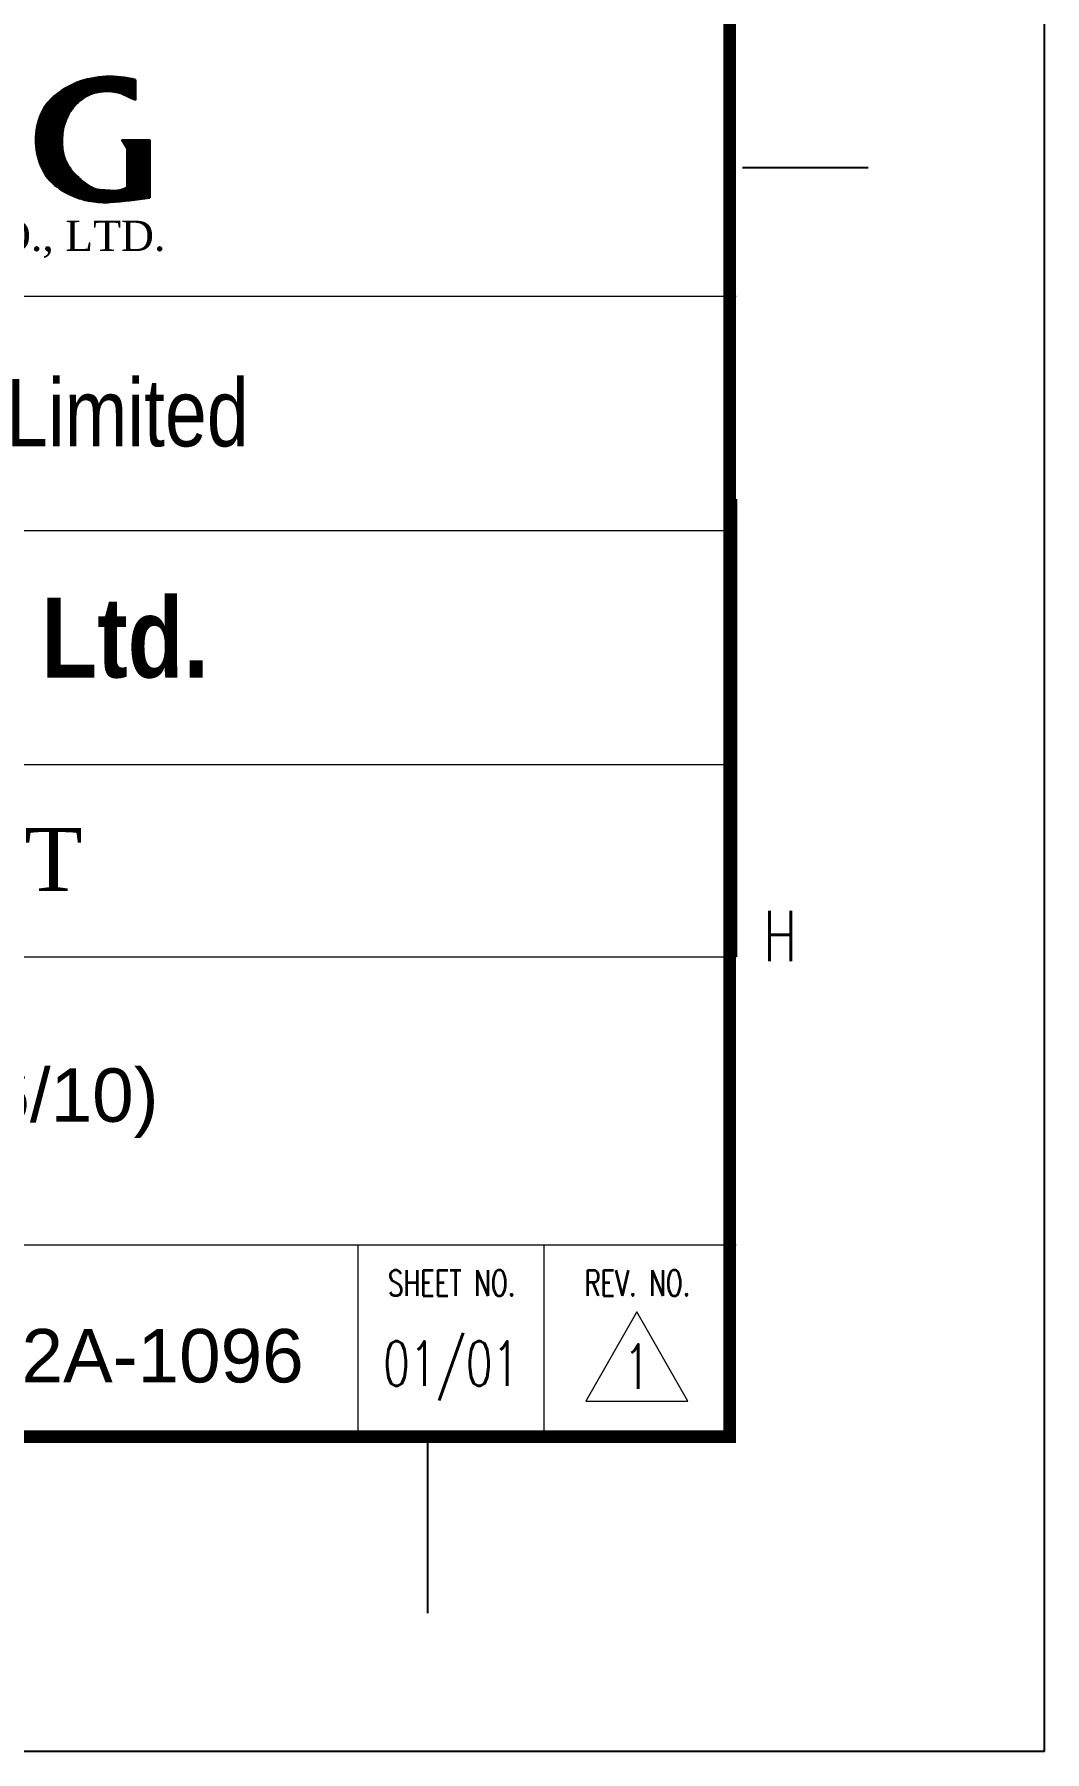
# Model space of a CAD drawing. Header units: millimetres. Extents: x 0 to 232280, y -26939 to 23794.
# Drawn here: x 86852 to 89121, y -26939 to -23082 of the extents above; entities that cross this region are included whole.
import ezdxf
from ezdxf.enums import TextEntityAlignment as Align

# ---------------------------------------------------------------- set-up
doc = ezdxf.new("R2010")
doc.units = ezdxf.units.MM
doc.header["$LTSCALE"] = 30
doc.linetypes.add('HIDDEN2', pattern=[0.1875, 0.125, -0.0625])
for name, color, linetype in [('9', 2, 'HIDDEN2'), ('BODER', 7, 'Continuous'), ('border', 130, 'Continuous'), ('CON-R', 1, 'Continuous'), ('FORM', 7, 'Continuous')]:
    doc.layers.add(name, color=color, linetype=linetype)
doc.styles.add('Arial', font='arial.ttf', dxfattribs={"height": 0.2})
doc.styles.add('Logo', font='ARIALNB.TTF', dxfattribs={"width": 0.8})
doc.styles.add('ROMANS', font='ROMANS.shx', dxfattribs={"width": 0.8})
doc.styles.add('time', font='times.ttf', dxfattribs={"height": 5})
doc.styles.add('USER1', font='swiss.ttf', dxfattribs={"width": 0.8, "height": 5})

# ---------------------------------------------------------------- blocks, each defined once
blk = doc.blocks.new('etc')
at = {"color": 3}
blk.add_ellipse((25.309, -6.183), major_axis=(0, 5.343), ratio=0.29564, dxfattribs=at)
at = {"color": 6, "style": 'USER1'}
for s, height, p in [('e', 6.247, (17.392, -8.679)), ('T', 4.704, (25.028, -8.679)), ('E', 4.704, (29.553, -8.679)), ('C', 4.704, (34.516, -8.679))]:
    blk.add_text(s, height=height, dxfattribs=at).set_placement(p)
at = {"color": 4, "style": 'USER1', "width": 0.8}
for s, height, p in [('e', 5.105, (42.224, -8.115)), ('TEC', 3.7814, (45.221, -8.147)), ('E&C', 3.7814, (55.009, -8.147)), ('Limited', 3.7814, (65.203, -8.147))]:
    blk.add_text(s, height=height, dxfattribs=at).set_placement(p)
blk = doc.blocks.new('TITLE')
at = {"color": 7}
for p, q in [((841, 0), (841, 594.854)), ((824.024, 88.945), (831.098, 88.945)), ((823.671, 70.335), (823.671, 44.638)), ((806.341, 17.683), (806.341, 7.78)), ((841, 0), (0, 0))]:
    blk.add_line(p, q, dxfattribs=at)
at = {"color": 5}
for p, q in [((784.337, 90.512), (787.842, 94.017)), ((784.338, 90.428), (787.938, 94.028)), ((784.338, 90.599), (787.743, 94.003)), ((784.34, 90.345), (788.033, 94.038)), ((784.342, 90.688), (787.641, 93.987)), ((784.345, 90.264), (788.127, 94.046)), ((784.347, 90.778), (787.538, 93.969)), ((784.355, 90.872), (787.431, 93.948)), ((784.366, 90.968), (787.322, 93.924)), ((784.38, 91.067), (787.21, 93.897)), ((784.397, 91.17), (787.094, 93.866)), ((784.418, 91.276), (786.974, 93.831)), ((784.443, 91.386), (786.849, 93.792)), ((784.474, 91.502), (786.72, 93.748)), ((784.51, 91.624), (786.575, 93.689)), ((784.554, 91.753), (786.415, 93.614)), ((786.951, 92.785), (788.218, 94.052)), ((787.179, 92.928), (788.308, 94.056)), ((787.35, 93.013), (788.396, 94.059)), ((787.494, 93.072), (788.483, 94.061)), ((787.623, 93.115), (788.569, 94.061)), ((787.74, 93.147), (788.653, 94.06)), ((787.849, 93.171), (788.736, 94.057)), ((787.952, 93.189), (788.817, 94.054)), ((788.05, 93.201), (788.898, 94.049)), ((788.144, 93.209), (788.977, 94.043)), ((788.234, 93.214), (789.055, 94.036)), ((788.321, 93.216), (789.133, 94.028)), ((788.405, 93.215), (789.209, 94.019)), ((788.487, 93.212), (789.284, 94.009)), ((788.567, 93.206), (789.359, 93.998)), ((788.645, 93.198), (789.432, 93.986)), ((788.72, 93.189), (789.505, 93.973)), ((788.794, 93.177), (789.577, 93.96)), ((788.866, 93.164), (789.648, 93.945)), ((788.936, 93.149), (789.718, 93.93)), ((789.005, 93.132), (789.787, 93.914)), ((789.072, 93.113), (789.856, 93.897)), ((789.137, 93.093), (789.923, 93.88)), ((789.201, 93.072), (789.948, 93.82)), ((789.263, 93.048), (789.948, 93.734)), ((789.324, 93.024), (789.948, 93.649)), ((789.384, 92.999), (789.948, 93.564)), ((784.609, 91.893), (786.245, 93.529)), ((784.678, 92.048), (786.06, 93.43)), ((784.771, 92.226), (785.851, 93.306)), ((784.917, 92.457), (785.587, 93.127)), ((789.443, 92.973), (789.948, 93.478)), ((789.502, 92.946), (789.948, 93.393)), ((789.56, 92.919), (789.948, 93.308)), ((789.618, 92.892), (789.948, 93.222)), ((789.675, 92.864), (789.948, 93.137)), ((789.733, 92.836), (789.948, 93.052)), ((789.791, 92.808), (789.948, 92.966)), ((789.848, 92.781), (789.948, 92.881)), ((789.906, 92.753), (789.948, 92.796)), ((784.35, 90.184), (786.361, 92.195)), ((784.358, 90.106), (786.206, 91.954)), ((784.366, 90.029), (786.109, 91.772)), ((784.376, 89.954), (786.04, 91.618)), ((784.388, 89.88), (785.988, 91.481)), ((784.4, 89.807), (785.949, 91.356)), ((784.414, 89.735), (785.918, 91.24)), ((784.428, 89.665), (785.894, 91.13)), ((784.444, 89.595), (785.875, 91.027)), ((784.461, 89.527), (785.861, 90.927)), ((784.479, 89.459), (785.85, 90.831)), ((784.498, 89.393), (785.842, 90.737)), ((784.518, 89.328), (785.837, 90.647)), ((784.539, 89.263), (785.833, 90.558)), ((784.561, 89.2), (785.832, 90.471)), ((784.584, 89.138), (785.832, 90.385)), ((784.608, 89.076), (785.833, 90.301)), ((784.633, 89.016), (785.836, 90.219)), ((784.659, 88.957), (785.84, 90.138)), ((784.686, 88.898), (785.846, 90.058)), ((784.714, 88.841), (785.854, 89.981)), ((784.743, 88.785), (785.864, 89.906)), ((784.773, 88.729), (785.876, 89.832)), ((784.804, 88.675), (785.889, 89.76)), ((784.836, 88.622), (785.905, 89.691)), ((789.191, 90.503), (789.199, 90.51)), ((789.223, 90.449), (789.285, 90.51)), ((789.254, 90.395), (789.37, 90.51)), ((789.286, 90.341), (789.455, 90.51)), ((789.317, 90.287), (789.541, 90.51)), ((789.348, 90.233), (789.626, 90.51)), ((789.38, 90.179), (789.711, 90.51)), ((789.411, 90.125), (789.797, 90.51)), ((789.443, 90.071), (789.882, 90.51)), ((789.46, 90.003), (789.967, 90.51)), ((789.46, 89.918), (790.053, 90.51)), ((789.46, 89.832), (790.138, 90.51)), ((789.46, 89.747), (790.223, 90.51)), ((789.46, 89.662), (790.309, 90.51)), ((789.46, 89.576), (790.394, 90.51)), ((789.46, 89.491), (790.479, 90.51)), ((789.46, 89.406), (790.565, 90.51)), ((789.46, 89.32), (790.65, 90.51)), ((789.46, 89.235), (790.735, 90.51)), ((789.46, 89.15), (790.746, 90.436)), ((789.46, 89.064), (790.746, 90.351)), ((789.46, 88.979), (790.746, 90.265)), ((789.46, 88.894), (790.746, 90.18)), ((789.46, 88.808), (790.746, 90.095)), ((789.46, 88.723), (790.746, 90.009)), ((789.46, 88.638), (790.746, 89.924)), ((789.46, 88.552), (790.746, 89.839)), ((789.46, 88.467), (790.746, 89.753)), ((784.869, 88.569), (785.923, 89.623)), ((784.903, 88.518), (785.942, 89.557)), ((784.938, 88.468), (785.964, 89.494)), ((784.974, 88.418), (785.987, 89.431)), ((785.011, 88.37), (786.012, 89.371)), ((785.049, 88.323), (786.038, 89.312)), ((785.088, 88.277), (786.066, 89.254)), ((785.129, 88.232), (786.095, 89.198)), ((785.17, 88.187), (786.125, 89.143)), ((785.212, 88.144), (786.156, 89.089)), ((785.255, 88.102), (786.189, 89.036)), ((785.299, 88.061), (786.222, 88.984)), ((785.344, 88.02), (786.257, 88.933)), ((785.39, 87.981), (786.293, 88.884)), ((785.436, 87.942), (786.329, 88.835)), ((785.484, 87.904), (786.367, 88.787)), ((785.532, 87.867), (786.406, 88.741)), ((788.68, 87.004), (790.746, 89.071)), ((788.772, 87.011), (790.746, 88.985)), ((788.864, 87.018), (790.746, 88.9)), ((788.958, 87.026), (790.746, 88.815)), ((789.052, 87.035), (790.746, 88.729)), ((789.46, 88.382), (790.746, 89.668)), ((789.46, 88.296), (790.746, 89.583)), ((789.46, 88.211), (790.746, 89.497)), ((789.46, 88.126), (790.746, 89.412)), ((789.46, 88.04), (790.746, 89.327)), ((789.46, 87.955), (790.746, 89.241)), ((789.46, 87.87), (790.746, 89.156)), ((785.581, 87.831), (786.445, 88.695)), ((785.631, 87.795), (786.486, 88.65)), ((785.681, 87.76), (786.527, 88.606)), ((785.733, 87.726), (786.569, 88.563)), ((785.785, 87.693), (786.611, 88.52)), ((785.837, 87.66), (786.655, 88.478)), ((785.891, 87.628), (786.699, 88.436)), ((785.945, 87.597), (786.743, 88.395)), ((785.999, 87.566), (786.788, 88.355)), ((786.055, 87.536), (786.833, 88.315)), ((786.11, 87.507), (786.878, 88.275)), ((786.167, 87.478), (786.924, 88.235)), ((786.224, 87.45), (786.97, 88.196)), ((786.282, 87.422), (787.017, 88.157)), ((786.34, 87.395), (787.064, 88.119)), ((786.399, 87.369), (787.112, 88.082)), ((786.459, 87.343), (787.161, 88.045)), ((786.519, 87.318), (787.21, 88.009)), ((786.58, 87.294), (787.261, 87.975)), ((786.642, 87.27), (787.313, 87.941)), ((786.704, 87.247), (787.366, 87.909)), ((786.768, 87.225), (787.421, 87.878)), ((786.832, 87.204), (787.477, 87.85)), ((786.897, 87.184), (787.536, 87.823)), ((786.962, 87.164), (787.597, 87.798)), ((787.029, 87.145), (787.66, 87.777)), ((787.096, 87.127), (787.727, 87.758)), ((788.59, 86.999), (789.42, 87.829)), ((789.147, 87.045), (790.746, 88.644)), ((789.244, 87.056), (790.746, 88.559)), ((789.34, 87.067), (790.746, 88.473)), ((789.438, 87.079), (790.746, 88.388)), ((789.536, 87.092), (790.746, 88.303)), ((789.634, 87.105), (790.746, 88.217)), ((789.732, 87.118), (790.746, 88.132)), ((789.831, 87.131), (790.746, 88.047)), ((789.929, 87.144), (790.746, 87.961)), ((790.028, 87.157), (790.746, 87.876)), ((790.126, 87.17), (790.746, 87.791)), ((787.165, 87.11), (787.797, 87.742)), ((787.234, 87.094), (787.869, 87.729)), ((787.304, 87.079), (787.944, 87.719)), ((787.376, 87.066), (788.021, 87.71)), ((787.449, 87.053), (788.099, 87.703)), ((787.522, 87.041), (788.178, 87.697)), ((787.597, 87.031), (788.257, 87.691)), ((787.673, 87.022), (788.336, 87.685)), ((787.751, 87.014), (788.416, 87.679)), ((787.829, 87.007), (788.496, 87.674)), ((787.909, 87.001), (788.577, 87.67)), ((787.99, 86.997), (788.66, 87.667)), ((788.072, 86.993), (788.745, 87.667)), ((788.155, 86.991), (788.833, 87.669)), ((788.24, 86.991), (788.925, 87.676)), ((788.325, 86.991), (789.023, 87.688)), ((788.412, 86.993), (789.129, 87.71)), ((788.5, 86.995), (789.253, 87.748)), ((790.223, 87.182), (790.746, 87.705)), ((790.321, 87.194), (790.746, 87.62)), ((790.418, 87.206), (790.746, 87.535)), ((790.514, 87.217), (790.746, 87.449)), ((790.609, 87.226), (790.746, 87.364)), ((790.703, 87.236), (790.746, 87.279))]:
    blk.add_line(p, q, dxfattribs=at)
at = {"color": 7, "lineweight": 0}
for p, q in [((699.671, 44.638), (823.671, 44.638)), ((699.671, 44.638), (823.671, 44.638)), ((699.671, 44.638), (823.671, 44.638)), ((699.671, 28.465), (823.671, 28.465)), ((802.46, 17.683), (802.46, 28.465)), ((812.889, 17.683), (812.889, 28.465))]:
    blk.add_line(p, q, dxfattribs=at)
at = {"color": 7, "const_width": 0.707}
for points in [[(823.317, 17.329), (823.317, 577.171)], [(28.293, 17.683), (823.671, 17.683)]]:
    blk.add_lwpolyline(points, dxfattribs=at)
at = {"color": 7, "lineweight": 0}
blk.add_lwpolyline([(820.971, 19.678), (818.1, 24.701), (815.229, 19.678)], close=True, dxfattribs=at)
at = {"layer": '9', "color": 5, "linetype": 'Continuous'}
for p, q in [((789.948, 93.873), (789.948, 92.733)), ((789.447, 90.064), (789.187, 90.51)), ((789.187, 90.51), (790.746, 90.51)), ((789.46, 90.016), (789.46, 87.855)), ((790.746, 90.51), (790.746, 87.239))]:
    blk.add_line(p, q, dxfattribs=at)
for centre, radius, start, end in [((788.534, 88.646), 5.415, 74.85564, 110.34624), ((789.365, 90.016), 0.0954, 0, 30.20214)]:
    blk.add_arc(centre, radius, start, end, dxfattribs=at)
for points, knots in [([(786.651, 93.723), (786.049, 93.455), (784.977, 92.85), (784.309, 91.252), (784.317, 89.722), (784.892, 88.283), (786.118, 87.429), (787.345, 87.009), (788.92, 86.957), (790.005, 87.175), (790.746, 87.239)], [0, 0, 0, 0, 0.01243124, 0.0218596, 0.03114437, 0.04092181, 0.04969465, 0.05839912, 0.0651178, 0.07917013, 0.07917013, 0.07917013, 0.07917013]), ([(789.263, 93.048), (788.991, 93.154), (788.438, 93.254), (787.531, 93.153), (786.792, 92.728), (786.239, 92.073), (785.881, 91.318), (785.808, 90.441), (785.88, 89.54), (786.298, 88.808), (786.919, 88.224), (787.527, 87.742), (788.397, 87.684), (789.057, 87.621), (789.414, 87.825), (789.46, 87.855)], [0, 0, 0, 0, 0.00551492, 0.01036971, 0.01699478, 0.02095886, 0.02645955, 0.03243127, 0.03736843, 0.04333166, 0.04770992, 0.05362702, 0.05719153, 0.06409275, 0.06513392, 0.06513392, 0.06513392, 0.06513392]), ([(789.263, 93.048), (789.415, 92.99), (789.641, 92.88), (789.868, 92.771), (789.948, 92.733)], [0.084109605, 0.084109605, 0.084109605, 0.084109605, 0.0871634, 0.088851815, 0.088851815, 0.088851815, 0.088851815])]:
    blk.add_open_spline(points, degree=3, knots=knots, dxfattribs=at)
at = {"layer": 'border', "color": 7, "linetype": 'Continuous', "lineweight": 0}
for p, q in [((699.671, 81.726), (823.671, 81.726)), ((699.671, 68.573), (823.671, 68.573)), ((699.671, 55.42), (823.671, 55.42))]:
    blk.add_line(p, q, dxfattribs=at)
blk.add_blockref('etc', (717.479, 81.439))
at = {"lineweight": 0, "style": 'time'}
for s, height, p in [('HYOSUNG VINA CHEMICALS CO., LTD.', 1.69756, (768.229, 84.266)), ('HSVC  OL1 PROJECT', 3.53659, (761.671, 48.328))]:
    blk.add_text(s, height=height, dxfattribs=at).set_placement(p, align=Align.CENTER)
at = {"color": 7, "style": 'ROMANS', "width": 0.7}
blk.add_text('H', height=2.829, dxfattribs=at).set_placement((826.146, 45.799), align=Align.MIDDLE)
at = {"color": 7, "lineweight": 0, "style": 'ROMANS', "width": 0.7}
for s, p in [('SHEET NO.', (807.704, 25.59)), ('REV. NO.', (818.132, 25.59))]:
    blk.add_text(s, height=1.4376, dxfattribs=at).set_placement(p, align=Align.CENTER)
at = {"layer": 'BODER', "color": 7, "style": 'ROMANS', "width": 0.7}
blk.add_text('01/01', height=2.5, dxfattribs=at).set_placement((807.672, 21.615), align=Align.MIDDLE)
blk = doc.blocks.new('JNKLOGO')
at = {"layer": 'FORM', "color": 1, "const_width": 20}
blk.add_lwpolyline([(5218.1, 519.6, 1), (5238.1, 519.6, 1)], format="xyb", close=True, dxfattribs=at)
blk.add_lwpolyline([(5288.1, 519.6), (5288.1, 419.6)], dxfattribs=at)
for points in [[(5188.1, 409.6), (5188.1, 404.6, 1), (5228.1, 404.6), (5228.1, 484.6)], [(5288.1, 437.1, 0.583333), (5228.1, 437.1, 0.583333)], [(5328.1, 469.6), (5313.1, 469.6, 1), (5313.1, 419.6), (5328.1, 419.6)]]:
    blk.add_lwpolyline(points, format="xyb", dxfattribs=at)
at = {"layer": 'FORM', "color": 1, "style": 'Logo'}
for s, height, p in [('JNK Heaters Co., Ltd.', 80, (5378.1, 409.6)), ('Heaters', 25, (5245, 375))]:
    blk.add_text(s, height=height, dxfattribs=at).set_placement(p)

msp = doc.modelspace()

# ---------------------------------------------------------------- block references
at = {"linetype": 'ByBlock', "xscale": 39.99999999599994, "yscale": 39.99999999599994, "zscale": 39.99999999599994}
msp.add_blockref('TITLE', (55481.35, -26939.4), dxfattribs=at)
at = {"layer": 'CON-R', "xscale": 2.242240000000164, "yscale": 2.242240000000164, "zscale": 2.242240000000164}
msp.add_blockref('JNKLOGO', (73084.77, -25445.37), dxfattribs=at)

# ---------------------------------------------------------------- texts
at = {"layer": 'BODER', "color": 7, "style": 'Arial'}
msp.add_text('RADIANT ROOF TRUSS (6/10)', height=120, dxfattribs=at).set_placement((85948.18, -25479.62), align=Align.MIDDLE)
msp.add_text('VP-OL1-MP-608-H-6001/2A-1096', height=120, dxfattribs=at).set_placement((86194.52, -26110.14), align=Align.CENTER)
at = {"layer": 'BODER', "color": 7, "style": 'ROMANS', "width": 0.7}
msp.add_text('1', height=100, dxfattribs=at).set_placement((88205.35, -26074.8), align=Align.MIDDLE)

doc.saveas('drawing.dxf')
